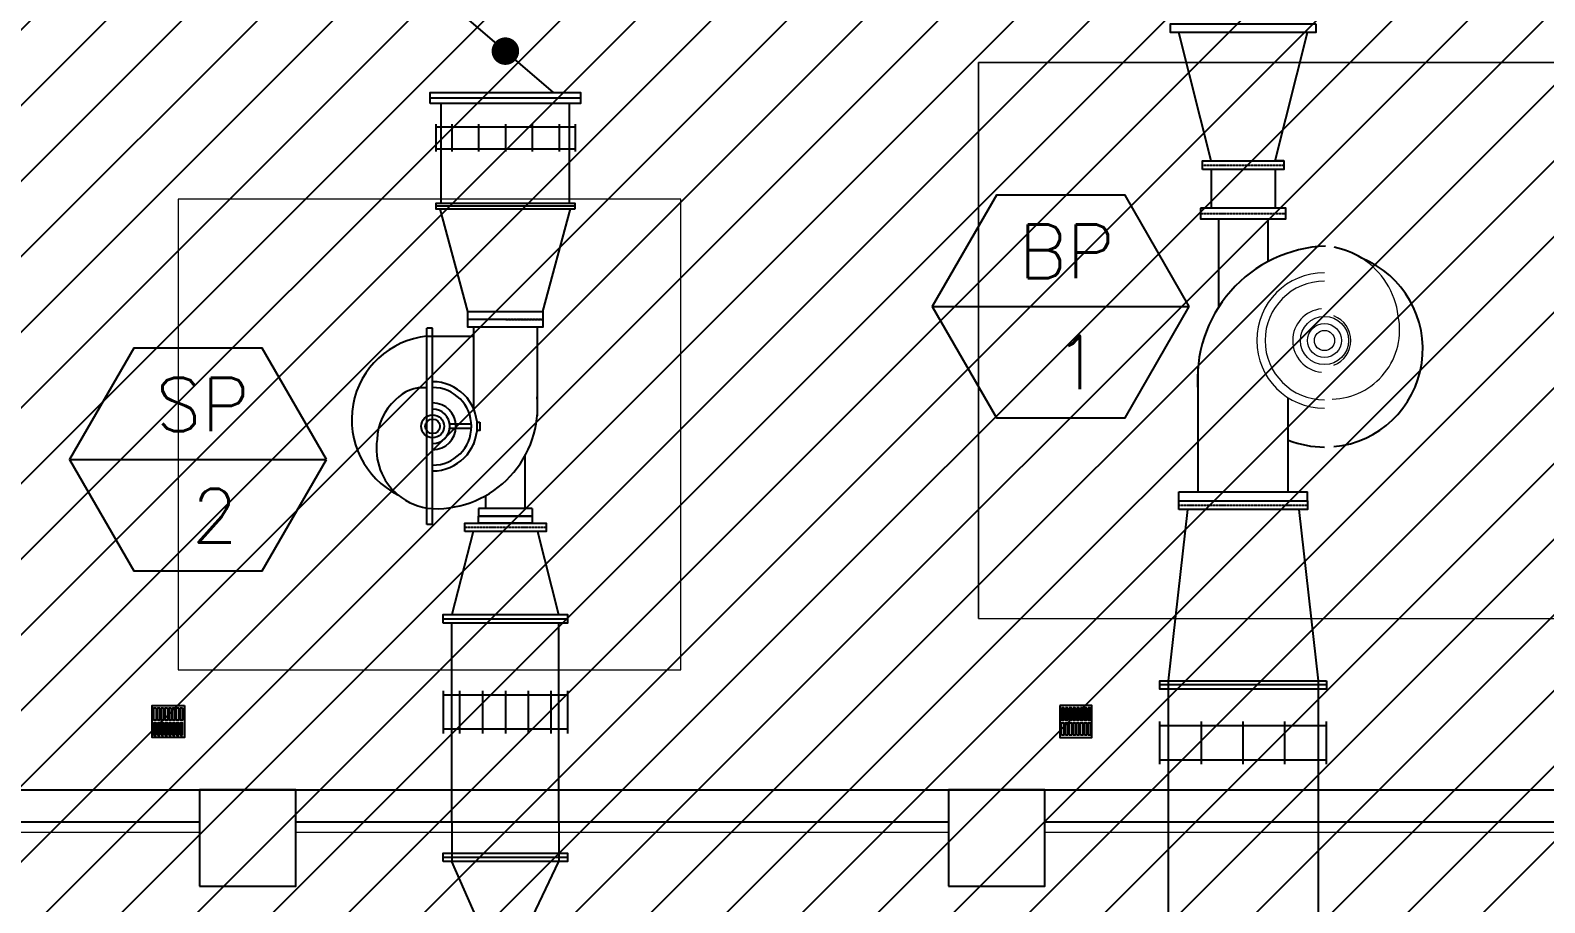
# Model space of a CAD drawing. Header units: inches. Extents: x 65856 to 131389, y 84027 to 134980.
# Drawn here: x 116746 to 123824, y 104033 to 108111 of the extents above; entities that cross this region are included whole.
import ezdxf

# ---------------------------------------------------------------- set-up
doc = ezdxf.new("R2010")
doc.units = ezdxf.units.IN
doc.header["$MEASUREMENT"] = 0
doc.linetypes.add('CENTER', pattern=[2, 1.25, -0.25, 0.25, -0.25])
doc.layers.add('DIM', color=251, linetype='Continuous', lineweight=0)
for name, color, linetype in [('M-HVAC-EQPM-NEW', 5, 'Continuous'), ('M-X-BKGD', 8, 'Continuous'), ('PIPE FLOOR PLAN', 252, 'Continuous')]:
    doc.layers.add(name, color=color, linetype=linetype)
doc.styles.add('SIMPLEX', font='simplex.shx')

# ---------------------------------------------------------------- blocks, each defined once
blk = doc.blocks.new('123')
at = {"layer": 'DIM', "lineweight": 0}
for p, q in [((-774370.9, -1059126.2), (-774370.9, -1062176.2)), ((-774370.9, -1059126.2), (-774370.9, -1062176.2)), ((-774220.9, -1059126.2), (-774220.9, -1072676.2)), ((-774220.9, -1059126.2), (-774220.9, -1072676.2)), ((-774370.9, -1062626.2), (-774370.9, -1065676.2)), ((-774370.9, -1062626.2), (-774370.9, -1065676.2)), ((-774370.9, -1066126.2), (-774370.9, -1069176.2)), ((-774370.9, -1066126.2), (-774370.9, -1069176.2))]:
    blk.add_line(p, q, dxfattribs=at)
at = {"layer": 'DIM', "color": 8, "lineweight": 0}
for p, q in [((-771460.9, -1062076.2), (-773660.9, -1062076.2)), ((-771460.9, -1062076.2), (-773660.9, -1062076.2)), ((-773420.9, -1065816.2), (-773420.9, -1071872.2)), ((-773420.9, -1065816.2), (-770820.9, -1065816.2)), ((-773420.9, -1065816.2), (-773420.9, -1071872.2)), ((-773420.9, -1065816.2), (-770820.9, -1065816.2)), ((-770820.9, -1065816.2), (-770820.9, -1071872.2)), ((-770820.9, -1065816.2), (-770820.9, -1071872.2))]:
    blk.add_line(p, q, dxfattribs=at)
for points in [[(-771460.9, -1064426.2), (-771460.9, -1062076.2), (-773660.9, -1062076.2), (-773660.9, -1064426.2)], [(-771460.9, -1064426.2), (-771460.9, -1062076.2), (-773660.9, -1062076.2), (-773660.9, -1064426.2)], [(-770820.9, -1071872.2), (-770820.9, -1065816.2), (-773420.9, -1065816.2), (-773420.9, -1071872.2)], [(-770820.9, -1071872.2), (-770820.9, -1065816.2), (-773420.9, -1065816.2), (-773420.9, -1071872.2)]]:
    blk.add_lwpolyline(points, close=True, dxfattribs=at)
at = {"layer": 'DIM', "lineweight": 0}
for points in [[(-774670.9, -1062176.2), (-774670.9, -1062626.2), (-774220.9, -1062626.2), (-774220.9, -1062176.2)], [(-774670.9, -1062176.2), (-774670.9, -1062626.2), (-774220.9, -1062626.2), (-774220.9, -1062176.2)], [(-774670.9, -1065676.2), (-774670.9, -1066126.2), (-774220.9, -1066126.2), (-774220.9, -1065676.2)], [(-774670.9, -1065676.2), (-774670.9, -1066126.2), (-774220.9, -1066126.2), (-774220.9, -1065676.2)], [(-774670.9, -1065676.2), (-774670.9, -1066126.2), (-774220.9, -1066126.2), (-774220.9, -1065676.2)], [(-774670.9, -1065676.2), (-774670.9, -1066126.2), (-774220.9, -1066126.2), (-774220.9, -1065676.2)]]:
    blk.add_lwpolyline(points, close=True, dxfattribs=at)
at = {"layer": 'PIPE FLOOR PLAN', "color": 8}
for p, q in [((-774370.9, -1059126.2), (-774370.9, -1062176.2)), ((-774370.9, -1059126.2), (-774370.9, -1062176.2)), ((-774370.9, -1062626.2), (-774370.9, -1065676.2)), ((-774370.9, -1062626.2), (-774370.9, -1065676.2)), ((-774370.9, -1066126.2), (-774370.9, -1069176.2)), ((-774370.9, -1066126.2), (-774370.9, -1069176.2))]:
    blk.add_line(p, q, dxfattribs=at)
blk.add_lwpolyline([(-774220.9, -1058401.2), (-774220.9, -1072676.2), (-774120.9, -1072676.2)], dxfattribs=at)
blk.add_lwpolyline([(-774220.9, -1058401.2), (-774220.9, -1072676.2), (-774120.9, -1072676.2)], dxfattribs=at)
for points in [[(-774670.9, -1062176.2), (-774670.9, -1062626.2), (-774220.9, -1062626.2), (-774220.9, -1062176.2)], [(-774670.9, -1062176.2), (-774670.9, -1062626.2), (-774220.9, -1062626.2), (-774220.9, -1062176.2)], [(-774670.9, -1065676.2), (-774670.9, -1066126.2), (-774220.9, -1066126.2), (-774220.9, -1065676.2)], [(-774670.9, -1065676.2), (-774670.9, -1066126.2), (-774220.9, -1066126.2), (-774220.9, -1065676.2)]]:
    blk.add_lwpolyline(points, close=True, dxfattribs=at)

msp = doc.modelspace()

# ---------------------------------------------------------------- hatches: boundary and pattern name
at = {"layer": 'M-HVAC-EQPM-NEW'}
h = msp.add_hatch(dxfattribs=at)
h.set_pattern_fill('ANSI31', color=8, scale=2000)
h.set_pattern_definition([(45, (-70994.24, -96907.33), (-176.7767, 176.7767), [])])
h.paths.add_polyline_path([(113332, 112105.4), (128502.5, 112216.3), (128502.5, 109594.2), (128492, 100218.8), (113321.5, 100107.9)])

# ---------------------------------------------------------------- linework, layer by layer
at = {"layer": 'M-X-BKGD', "color": 8}
for p, q in [((119191.2, 107820.5), (118741.2, 108206.3)), ((118640.5, 107672.7), (118640.5, 107544.1)), ((118640.5, 107659.8), (119291.9, 107659.8)), ((118715.5, 107672.7), (118715.5, 107544.1)), ((118840.8, 107672.7), (118840.8, 107544.1)), ((118966.2, 107672.7), (118966.2, 107544.1)), ((119091.6, 107672.7), (119091.6, 107544.1)), ((119216.9, 107672.7), (119216.9, 107544.1)), ((119291.9, 107672.7), (119291.9, 107544.1)), ((118640.5, 107557), (119291.9, 107557)), ((122224.4, 107500.8), (122264.4, 107500.8)), ((122604.4, 107500.8), (122564.4, 107500.8)), ((118599.2, 105800.9), (118599.2, 106718.5)), ((118626.2, 106718.5), (118599.2, 106718.5)), ((118599.6, 106681.3), (118817.2, 106681.3)), ((118626.2, 105800.9), (118626.2, 106718.5)), ((118817.2, 106723.7), (118817.2, 106343.2)), ((119115.1, 106723.7), (119115.1, 106308.1)), ((118817.2, 106176.1), (118817.2, 106172.5)), ((119058, 105875.7), (119058, 106121.5)), ((118874.4, 105875.7), (118874.4, 105936.1)), ((119091.2, 105875.7), (118841.2, 105875.7)), ((118841.2, 105875.7), (118841.2, 105839.7)), ((119091.2, 105839.7), (118841.2, 105839.7)), ((119091.2, 105875.7), (119091.2, 105839.7)), ((118626.2, 105800.9), (118599.2, 105800.9)), ((118676.2, 105023.9), (118676.2, 104823.9)), ((118676.2, 105023.9), (118676.2, 104823.9)), ((119256.2, 105003.9), (118676.2, 105003.9)), ((119256.2, 105003.9), (118676.2, 105003.9)), ((118751.2, 105023.9), (118751.2, 104823.9)), ((118751.2, 105023.9), (118751.2, 104823.9)), ((118858.7, 105023.9), (118858.7, 104823.9)), ((118858.7, 105023.9), (118858.7, 104823.9)), ((118966.2, 105023.9), (118966.2, 104823.9)), ((118966.2, 105023.9), (118966.2, 104823.9)), ((119072.3, 105023.9), (119072.3, 104823.9)), ((119072.3, 105023.9), (119072.3, 104823.9)), ((119178.4, 105023.9), (119178.4, 104823.9)), ((119178.4, 105023.9), (119178.4, 104823.9)), ((119256.2, 105023.9), (119256.2, 104823.9)), ((119256.2, 105023.9), (119256.2, 104823.9)), ((119256.2, 104843.9), (118676.2, 104843.9)), ((119256.2, 104843.9), (118676.2, 104843.9)), ((122024.4, 104680.8), (122024.4, 104880.8)), ((122024.4, 104860.8), (122804.4, 104860.8)), ((122219.4, 104680.8), (122219.4, 104880.8)), ((122414.4, 104680.8), (122414.4, 104880.8)), ((122609.4, 104680.8), (122609.4, 104880.8)), ((122804.4, 104680.8), (122804.4, 104880.8)), ((122024.4, 104700.8), (122804.4, 104700.8))]:
    msp.add_line(p, q, dxfattribs=at)
at = {"layer": 'M-X-BKGD', "color": 8, "linetype": 'Continuous', "ltscale": 10}
for p, q in [((122264.4, 107500.8), (122114.4, 108100.8)), ((122564.4, 107500.8), (122714.4, 108100.8)), ((118666.2, 107301.4), (118666.2, 107769.1)), ((119266.2, 107301.4), (119266.2, 107769.1)), ((122264.4, 107460.8), (122264.4, 107278.8)), ((122564.4, 107460.8), (122564.4, 107278.8)), ((122299.5, 107228.8), (122299.5, 106816.7)), ((122529.2, 107228.8), (122529.2, 107028.9)), ((122203.3, 105952.8), (122203.3, 106537)), ((122625.4, 105952.8), (122625.4, 106392.9)), ((122154.4, 105870.8), (122064.4, 105070.8)), ((122674.4, 105870.8), (122764.4, 105070.8)), ((118816.2, 105767.7), (118716.2, 105380.2)), ((118816.2, 105767.7), (118716.2, 105380.2)), ((119116.2, 105767.7), (119214.9, 105380.2)), ((119116.2, 105767.7), (119214.9, 105380.2)), ((118716.2, 104410.8), (118716.2, 105340.2)), ((119216.2, 104410.8), (119216.2, 105340.2)), ((122064.4, 105070.8), (122064.4, 102610.5)), ((122764.4, 105070.8), (122764.4, 102610.5)), ((122064.4, 105030.8), (122064.4, 104530.8)), ((122064.4, 105030.8), (122064.4, 104530.8)), ((122764.4, 105030.8), (122764.4, 104530.8)), ((122764.4, 105030.8), (122764.4, 104530.8)), ((118716.2, 104410.8), (118716.2, 104225.2)), ((119216.2, 104410.8), (119216.2, 104225.2)), ((118966.2, 103660.2), (118716.2, 104225.2)), ((118966.2, 103700.2), (119216.2, 104225.2))]:
    msp.add_line(p, q, dxfattribs=at)
at = {"layer": 'M-X-BKGD', "color": 8, "linetype": 'Continuous'}
for p, q in [((118614.8, 107794.8), (119317.6, 107794.8)), ((118721.9, 107794.8), (119210.5, 107794.8)), ((118676.2, 105360.2), (119256.2, 105360.2)), ((118676.2, 105360.2), (119256.2, 105360.2)), ((118676.2, 104245.2), (119256.2, 104245.2))]:
    msp.add_line(p, q, dxfattribs=at)
at = {"layer": 'M-X-BKGD', "color": 8, "linetype": 'CENTER'}
for p, q in [((122224.4, 107480.8), (122604.4, 107480.8)), ((122214.4, 107253.8), (122614.4, 107253.8)), ((118966.2, 106759.7), (118791.2, 106759.7)), ((118966.2, 106759.7), (119141.2, 106759.7)), ((122114.4, 105890.8), (122714.4, 105890.8)), ((118776.2, 105787.7), (119156.2, 105787.7)), ((118776.2, 105787.7), (119156.2, 105787.7))]:
    msp.add_line(p, q, dxfattribs=at)
at = {"layer": 'M-X-BKGD', "color": 8, "linetype": 'Continuous', "ltscale": 3.5}
for p, q in [((119291.9, 107288.5), (118640.5, 107288.5)), ((122804.4, 105050.8), (122024.4, 105050.8))]:
    msp.add_line(p, q, dxfattribs=at)
at = {"layer": 'M-X-BKGD'}
for p, q in [((120961.3, 106820.3), (122162.6, 106820.3)), ((116928.8, 106104.8), (118130.1, 106104.8))]:
    msp.add_line(p, q, dxfattribs=at)
at = {"layer": 'M-X-BKGD', "color": 8, "ltscale": 100}
for p, q in [((122114.4, 105910.8), (122114.4, 105952.8)), ((122114.4, 105952.8), (122714.4, 105952.8)), ((122714.4, 105910.8), (122714.4, 105952.8))]:
    msp.add_line(p, q, dxfattribs=at)
at = {"layer": 'M-X-BKGD', "color": 8, "linetype": 'Continuous', "lineweight": 0, "ltscale": 10}
for points in [[(128036.8, 104560.8), (109486.8, 104560.8), (109486.8, 128110.8), (128036.8, 128110.8)], [(117536.8, 104110.8), (117986.8, 104110.8), (117986.8, 104560.8), (117536.8, 104560.8)], [(121036.8, 104110.8), (121486.8, 104110.8), (121486.8, 104560.8), (121036.8, 104560.8)], [(121036.8, 104110.8), (121486.8, 104110.8), (121486.8, 104560.8), (121036.8, 104560.8)]]:
    msp.add_lwpolyline(points, close=True, dxfattribs=at)
at = {"layer": 'M-X-BKGD', "color": 8, "linetype": 'Continuous', "ltscale": 3.5}
for points in [[(122754.4, 108140.8), (122754.4, 108100.8), (122074.4, 108100.8), (122074.4, 108140.8)], [(119291.9, 107275.7), (119291.9, 107301.4), (118640.5, 107301.4), (118640.5, 107275.7)], [(122804.4, 105070.8), (122804.4, 105030.8), (122024.4, 105030.8), (122024.4, 105070.8)]]:
    msp.add_lwpolyline(points, close=True, dxfattribs=at)
at = {"layer": 'M-X-BKGD', "color": 8, "linetype": 'CENTER', "const_width": 64.3}
msp.add_lwpolyline([(118966.2, 108045.5, 1), (118966.2, 107981.3, 1)], format="xyb", close=True, dxfattribs=at)
at = {"layer": 'M-X-BKGD', "color": 8, "linetype": 'Continuous', "ltscale": 100}
for points in [[(118614.8, 107769.1), (118614.8, 107820.5), (119317.6, 107820.5), (119317.6, 107769.1)], [(118676.2, 105340.2), (118676.2, 105380.2), (119256.2, 105380.2), (119256.2, 105340.2)], [(118676.2, 105340.2), (118676.2, 105380.2), (119256.2, 105380.2), (119256.2, 105340.2)], [(118676.2, 104225.2), (118676.2, 104265.2), (119256.2, 104265.2), (119256.2, 104225.2)]]:
    msp.add_lwpolyline(points, close=True, dxfattribs=at)
at = {"layer": 'M-X-BKGD', "color": 8, "ltscale": 100}
for points in [[(122224.4, 107460.8), (122224.4, 107500.8), (122604.4, 107500.8), (122604.4, 107460.8)], [(122214.4, 107278.8), (122214.4, 107228.8), (122614.4, 107228.8), (122614.4, 107278.8)], [(118791.2, 106795.7), (119141.2, 106795.7), (119141.2, 106723.7), (118791.2, 106723.7)], [(122114.4, 105870.8), (122114.4, 105910.8), (122714.4, 105910.8), (122714.4, 105870.8)], [(118776.2, 105767.7), (118776.2, 105807.7), (119156.2, 105807.7), (119156.2, 105767.7)], [(118776.2, 105767.7), (118776.2, 105807.7), (119156.2, 105807.7), (119156.2, 105767.7)]]:
    msp.add_lwpolyline(points, close=True, dxfattribs=at)
at = {"layer": 'M-X-BKGD'}
for points in [[(122162.6, 106820.3), (121862.3, 107340.4), (121261.7, 107340.4), (120961.3, 106820.3), (121261.7, 106300.1), (121862.3, 106300.1)], [(118130.1, 106104.8), (117829.8, 106624.9), (117229.2, 106624.9), (116928.8, 106104.8), (117229.2, 105584.6), (117829.8, 105584.6)]]:
    msp.add_lwpolyline(points, close=True, dxfattribs=at)
at = {"layer": 'M-X-BKGD', "color": 8}
for points in [[(118791.2, 106795.7), (118661.4, 107275.7)], [(118661.4, 107275.7), (119271, 107275.7)], [(119141.2, 106795.7), (119271, 107275.7)], [(118706.2, 106271.2), (118807.3, 106271.2)], [(118807.3, 106249.5), (118706.4, 106249.5)]]:
    msp.add_lwpolyline(points, dxfattribs=at)
at = {"layer": 'M-X-BKGD', "color": 8, "linetype": 'Continuous', "ltscale": 100}
msp.add_lwpolyline([(118661.4, 107275.7), (119271, 107275.7)], dxfattribs=at)
at = {"layer": 'M-X-BKGD', "color": 8, "linetype": 'CENTER'}
msp.add_lwpolyline([(119141.2, 106795.7), (119141.2, 106759.7), (118791.2, 106759.7), (118791.2, 106795.7)], close=True, dxfattribs=at)
at = {"layer": 'M-X-BKGD', "color": 8}
for points in [[(118846.1, 106279.7), (118846.1, 106239.7), (118834.7, 106239.7), (118834.7, 106279.7)], [(119091.2, 105839.7), (119091.2, 105807.7), (118841.2, 105807.7), (118841.2, 105839.7)], [(117466.2, 104955), (117466.2, 104805), (117316.2, 104805), (117316.2, 104955)], [(117333.6, 104943.9), (117333.6, 104886.1), (117323.6, 104886.1), (117323.6, 104943.9)], [(117351.3, 104943.9), (117351.3, 104886.1), (117341.3, 104886.1), (117341.3, 104943.9)], [(117369, 104943.9), (117369, 104886.1), (117359, 104886.1), (117359, 104943.9)], [(117386.7, 104943.9), (117386.7, 104886.1), (117376.7, 104886.1), (117376.7, 104943.9)], [(117404.4, 104943.9), (117404.4, 104886.1), (117394.4, 104886.1), (117394.4, 104943.9)], [(117422.1, 104943.9), (117422.1, 104886.1), (117412.1, 104886.1), (117412.1, 104943.9)], [(117439.8, 104943.9), (117439.8, 104886.1), (117429.8, 104886.1), (117429.8, 104943.9)], [(117457.5, 104943.9), (117457.5, 104886.1), (117447.5, 104886.1), (117447.5, 104943.9)], [(121557.4, 104955), (121557.4, 104805), (121707.4, 104805), (121707.4, 104955)], [(121566.1, 104943.9), (121566.1, 104886.1), (121576.1, 104886.1), (121576.1, 104943.9)], [(121583.8, 104943.9), (121583.8, 104886.1), (121593.8, 104886.1), (121593.8, 104943.9)], [(121601.5, 104943.9), (121601.5, 104886.1), (121611.5, 104886.1), (121611.5, 104943.9)], [(121619.2, 104943.9), (121619.2, 104886.1), (121629.2, 104886.1), (121629.2, 104943.9)], [(121636.9, 104943.9), (121636.9, 104886.1), (121646.9, 104886.1), (121646.9, 104943.9)], [(121654.6, 104943.9), (121654.6, 104886.1), (121664.6, 104886.1), (121664.6, 104943.9)], [(121672.3, 104943.9), (121672.3, 104886.1), (121682.3, 104886.1), (121682.3, 104943.9)], [(121690, 104943.9), (121690, 104886.1), (121700, 104886.1), (121700, 104943.9)], [(117333.6, 104816.6), (117333.6, 104873.4), (117323.6, 104873.4), (117323.6, 104816.6)], [(117351.3, 104816.6), (117351.3, 104873.4), (117341.3, 104873.4), (117341.3, 104816.6)], [(117369, 104816.6), (117369, 104873.4), (117359, 104873.4), (117359, 104816.6)], [(117386.7, 104816.6), (117386.7, 104873.4), (117376.7, 104873.4), (117376.7, 104816.6)], [(117404.4, 104816.6), (117404.4, 104873.4), (117394.4, 104873.4), (117394.4, 104816.6)], [(117422.1, 104816.6), (117422.1, 104873.4), (117412.1, 104873.4), (117412.1, 104816.6)], [(117439.8, 104816.6), (117439.8, 104873.4), (117429.8, 104873.4), (117429.8, 104816.6)], [(117457.5, 104816.6), (117457.5, 104873.4), (117447.5, 104873.4), (117447.5, 104816.6)], [(121566.1, 104816.6), (121566.1, 104873.4), (121576.1, 104873.4), (121576.1, 104816.6)], [(121583.8, 104816.6), (121583.8, 104873.4), (121593.8, 104873.4), (121593.8, 104816.6)], [(121601.5, 104816.6), (121601.5, 104873.4), (121611.5, 104873.4), (121611.5, 104816.6)], [(121619.2, 104816.6), (121619.2, 104873.4), (121629.2, 104873.4), (121629.2, 104816.6)], [(121636.9, 104816.6), (121636.9, 104873.4), (121646.9, 104873.4), (121646.9, 104816.6)], [(121654.6, 104816.6), (121654.6, 104873.4), (121664.6, 104873.4), (121664.6, 104816.6)], [(121672.3, 104816.6), (121672.3, 104873.4), (121682.3, 104873.4), (121682.3, 104816.6)], [(121690, 104816.6), (121690, 104873.4), (121700, 104873.4), (121700, 104816.6)]]:
    msp.add_lwpolyline(points, close=True, dxfattribs=at)
at = {"layer": 'M-X-BKGD', "color": 8, "linetype": 'Continuous', "lineweight": 0, "ltscale": 10}
for points in [[(117536.8, 104360.8), (114486.8, 104360.8)], [(121036.8, 104360.8), (117986.8, 104360.8)], [(124536.8, 104360.8), (121486.8, 104360.8)]]:
    msp.add_lwpolyline(points, dxfattribs=at)
at = {"layer": 'M-X-BKGD', "color": 8, "lineweight": 0}
for radius in [112.7, 79.4, 47.4]:
    msp.add_circle((122794.4, 106660.8), radius, dxfattribs=at)
at = {"layer": 'M-X-BKGD', "color": 8}
for radius in [53.6, 34.1, 34.1, 34.1]:
    msp.add_circle((118626.2, 106259.7), radius, dxfattribs=at)
at = {"layer": 'M-X-BKGD', "color": 8, "linetype": 'Continuous', "ltscale": 10}
for centre, radius, start, end in [((122823, 106480.3), 622.3, 92.25789, 184.97627), ((122769.2, 106730.4), 372.8, 57.65448, 79.12533), ((122795.5, 106621), 458.3, 275.42638, 67.80513), ((122795.5, 106621), 458.3, 248.2178, 269.86068)]:
    msp.add_arc(centre, radius, start, end, dxfattribs=at)
at = {"layer": 'M-X-BKGD', "color": 8, "lineweight": 0}
for centre, radius, start, end in [((122769.2, 106730.4), 372.8, 6.89693, 57.65448), ((122794.4, 106660.8), 316.8, 90, 270), ((122794.4, 106660.8), 277.4, 90, 270), ((122794.4, 106660.8), 148.5, 95.44688, 264.55312), ((122821.9, 106710.4), 323.9, 271.59153, 11.52366), ((122794.4, 106660.8), 123.1, 291.16375, 68.83625)]:
    msp.add_arc(centre, radius, start, end, dxfattribs=at)
at = {"layer": 'M-X-BKGD', "color": 8}
for centre, radius, start, end in [((118640.7, 106290.6), 392.8, 96.00551, 243.30445), ((118626.2, 106259.7), 208.5, 270, 90), ((118619.9, 106192.7), 253.3, 131.12902, 178.79687), ((118578.5, 106273.3), 166.9, 82.87588, 138.64695), ((118626.2, 106259.7), 181.4, 270, 90), ((118640.4, 106351.4), 476.7, 268.41511, 5.60324), ((118626.2, 106259.7), 109.1, 270, 90), ((118626.2, 106259.7), 80.8, 270, 90), ((118644.6, 106155.4), 281.2, 171.27895, 230.11404), ((118644.6, 106155.4), 281.2, 230.11404, 265.09671)]:
    msp.add_arc(centre, radius, start, end, dxfattribs=at)

# ---------------------------------------------------------------- block references
at = {"layer": 'M-X-BKGD', "rotation": 90}
msp.add_blockref('123', (-944639.4, 878781.7), dxfattribs=at)

# ---------------------------------------------------------------- texts
at = {"layer": 'M-X-BKGD', "style": 'SIMPLEX'}
for s, p in [('BP', (121364.4, 106952.4)), ('1', (121532.9, 106432.9)), ('SP', (117331.9, 106236.9)), ('2', (117500.4, 105717.4))]:
    msp.add_text(s, height=250, dxfattribs=at).set_placement(p)

doc.saveas('drawing.dxf')
